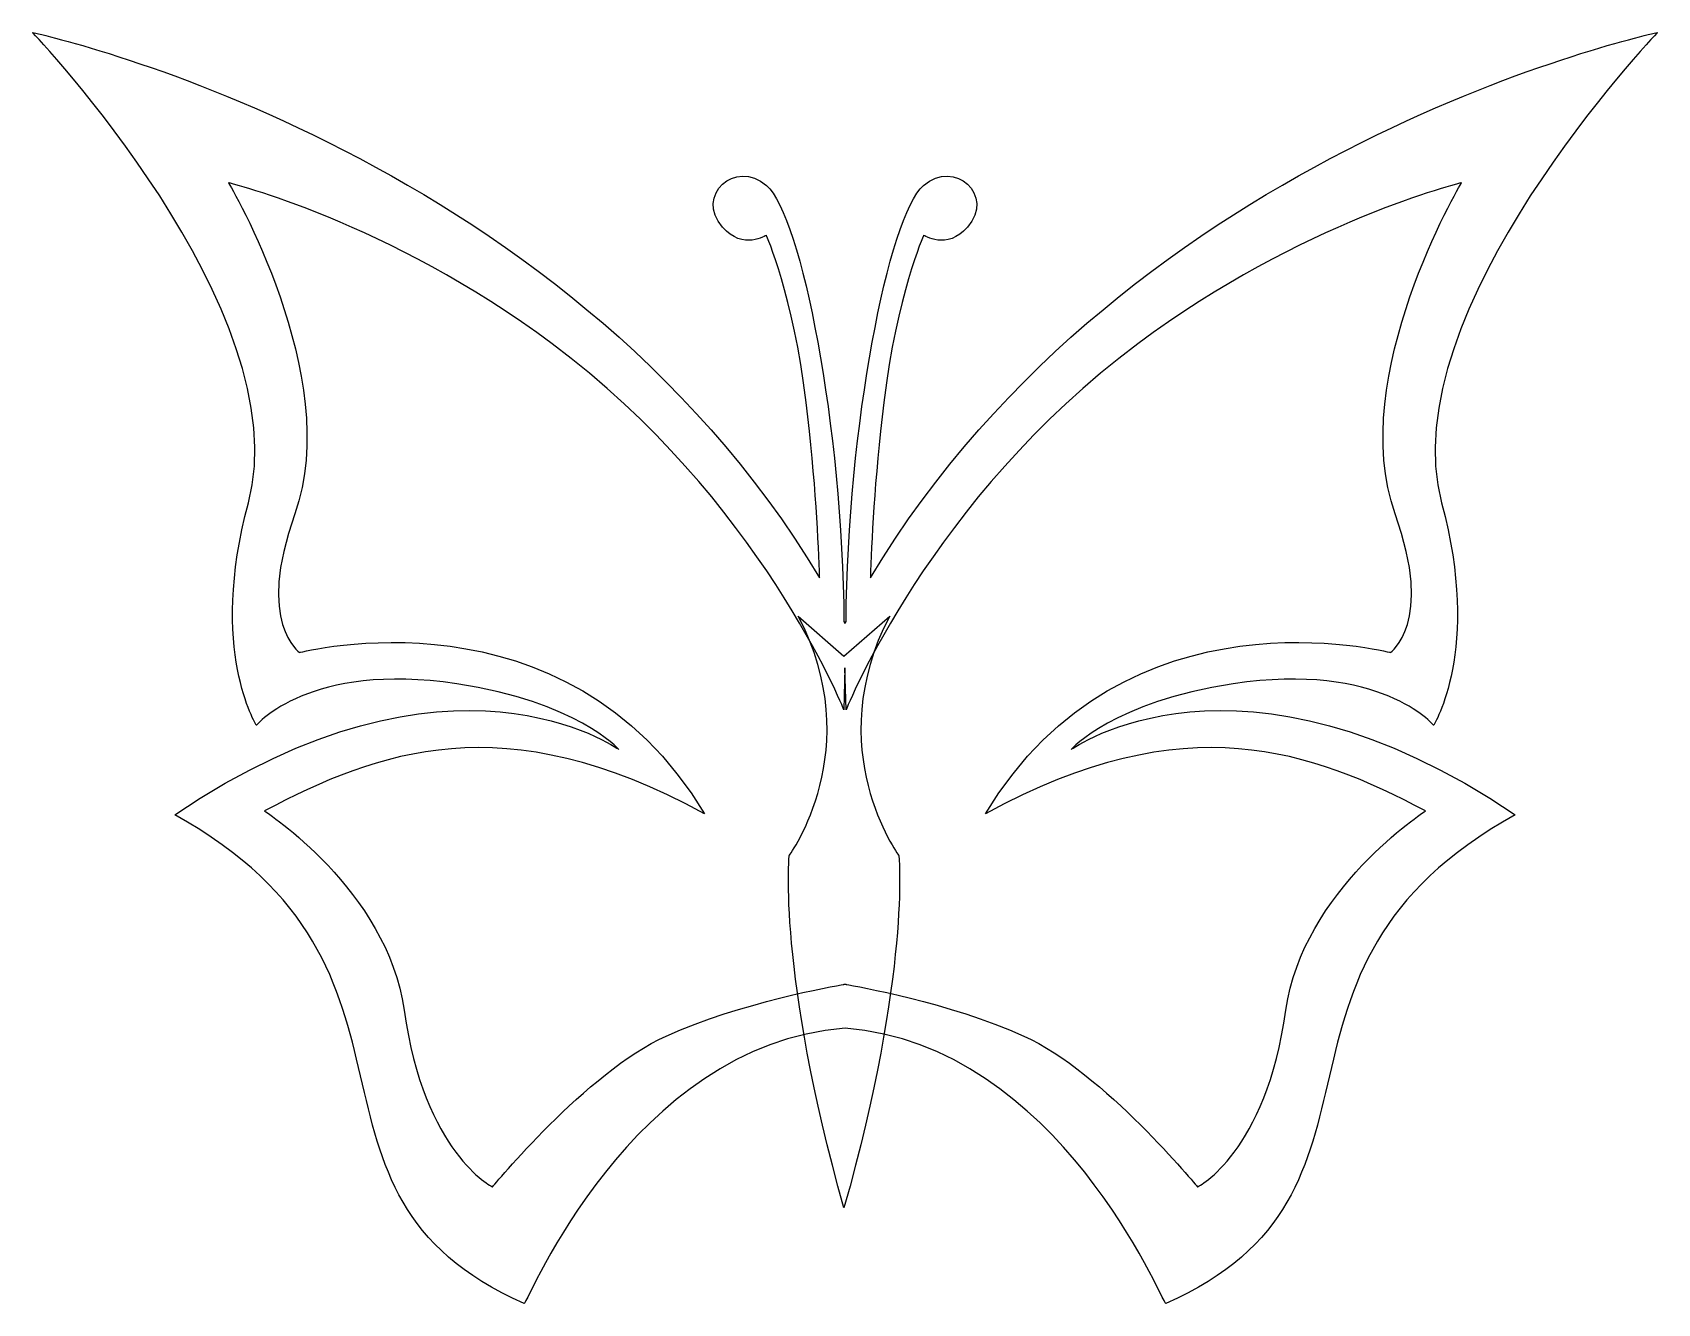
# Model space of a CAD drawing. Header units: centimetres. Extents: x -7.6 to 7.6, y -6 to 6.
import ezdxf

# ---------------------------------------------------------------- set-up
doc = ezdxf.new("R2010")
doc.units = ezdxf.units.CM
doc.header["$MEASUREMENT"] = 0
doc.layers.add('Layer 1', color=7, linetype='Continuous')

msp = doc.modelspace()

# ---------------------------------------------------------------- linework, layer by layer
at = {"layer": 'Layer 1'}
for points, knots in [([(-7.63116, 5.96883), (-7.63116, 5.96883), (-5.1217, 3.34721), (-5.60379, 1.55112), (-5.60379, 1.55112), (-5.9767, 0.1618), (-5.52772, -0.53743), (-5.52772, -0.53743), (-5.52772, -0.53743), (-5.52772, -0.53743), (-5.03089, 0.05963), (-3.6467, -0.148), (-3.6467, -0.148), (-2.52417, -0.31638), (-2.12535, -0.76398), (-2.12535, -0.76398), (-2.12535, -0.76398), (-2.12535, -0.76398), (-3.70312, 0.37704), (-6.29502, -1.37914), (-6.29502, -1.37914), (-3.65621, -2.83597), (-5.37333, -4.92841), (-3.01418, -5.96883), (-3.01418, -5.96883), (-2.98112, -5.96432), (-2.01672, -3.54732), (0.00041, -3.38171), (0.00041, -3.38171), (2.01704, -3.54785), (2.98112, -5.96432), (3.01418, -5.96883), (3.01418, -5.96883), (5.37333, -4.92841), (3.65621, -2.83597), (6.29502, -1.37914), (6.29502, -1.37914), (3.70312, 0.37704), (2.12535, -0.76398), (2.12535, -0.76398), (2.12535, -0.76398), (2.12535, -0.76398), (2.52417, -0.31638), (3.6467, -0.148), (3.6467, -0.148), (5.03089, 0.05963), (5.52772, -0.53743), (5.52772, -0.53743), (5.52772, -0.53743), (5.52772, -0.53743), (5.9767, 0.1618), (5.60379, 1.55112), (5.60379, 1.55112), (5.1217, 3.34721), (7.63116, 5.96883), (7.63116, 5.96883), (7.63116, 5.96883), (7.63116, 5.96883), (2.67922, 4.92026), (0.23854, 0.84667), (0.23854, 0.84667), (0.24784, 1.16195), (0.2757, 1.76032), (0.36422, 2.4937), (0.36422, 2.4937), (0.4856, 3.49945), (0.73877, 4.06466), (0.73877, 4.06466), (0.73877, 4.06466), (0.73877, 4.06466), (0.95807, 3.91998), (1.15052, 4.1399), (1.15052, 4.1399), (1.41168, 4.43832), (1.02852, 4.7855), (0.73877, 4.53264), (0.73877, 4.53264), (0.40667, 4.24283), (0.02475, 2.25809), (0.00951, 0.43574), (0.00951, 0.43574), (0.00626, 0.4294), (0.00276, 0.42313), (-0.00041, 0.41672), (-0.00041, 0.41672), (-0.00354, 0.42302), (-0.00631, 0.42951), (-0.00951, 0.43574), (-0.00951, 0.43574), (-0.02475, 2.25809), (-0.40667, 4.24283), (-0.73877, 4.53264), (-0.73877, 4.53264), (-1.02852, 4.7855), (-1.41168, 4.43832), (-1.15052, 4.1399), (-1.15052, 4.1399), (-0.95807, 3.91998), (-0.73877, 4.06466), (-0.73877, 4.06466), (-0.73877, 4.06466), (-0.73877, 4.06466), (-0.4856, 3.49945), (-0.36422, 2.4937), (-0.36422, 2.4937), (-0.2757, 1.76032), (-0.24784, 1.16195), (-0.23854, 0.84667), (-0.23854, 0.84667), (-2.67922, 4.92026), (-7.63116, 5.96883), (-7.63116, 5.96883)], [0, 0, 0, 0, 0.03448276, 0.03448276, 0.03448276, 0.03448276, 0.06896552, 0.06896552, 0.06896552, 0.06896552, 0.10344828, 0.10344828, 0.10344828, 0.10344828, 0.13793103, 0.13793103, 0.13793103, 0.13793103, 0.17241379, 0.17241379, 0.17241379, 0.17241379, 0.20689655, 0.20689655, 0.20689655, 0.20689655, 0.24137931, 0.24137931, 0.24137931, 0.24137931, 0.27586207, 0.27586207, 0.27586207, 0.27586207, 0.31034483, 0.31034483, 0.31034483, 0.31034483, 0.34482759, 0.34482759, 0.34482759, 0.34482759, 0.37931034, 0.37931034, 0.37931034, 0.37931034, 0.4137931, 0.4137931, 0.4137931, 0.4137931, 0.44827586, 0.44827586, 0.44827586, 0.44827586, 0.48275862, 0.48275862, 0.48275862, 0.48275862, 0.51724138, 0.51724138, 0.51724138, 0.51724138, 0.55172414, 0.55172414, 0.55172414, 0.55172414, 0.5862069, 0.5862069, 0.5862069, 0.5862069, 0.62068966, 0.62068966, 0.62068966, 0.62068966, 0.65517241, 0.65517241, 0.65517241, 0.65517241, 0.68965517, 0.68965517, 0.68965517, 0.68965517, 0.72413793, 0.72413793, 0.72413793, 0.72413793, 0.75862069, 0.75862069, 0.75862069, 0.75862069, 0.79310345, 0.79310345, 0.79310345, 0.79310345, 0.82758621, 0.82758621, 0.82758621, 0.82758621, 0.86206897, 0.86206897, 0.86206897, 0.86206897, 0.89655172, 0.89655172, 0.89655172, 0.89655172, 0.93103448, 0.93103448, 0.93103448, 0.93103448, 1, 1, 1, 1]), ([(-5.78983, 4.55662), (-5.78983, 4.55662), (-4.29919, 4.19816), (-2.7496, 3.04519), (-2.7496, 3.04519), (-0.80407, 1.59763), (-0.00951, -0.39357), (-0.00951, -0.39357), (-0.00951, -0.39357), (-0.00951, -0.39357), (-0.00041, 0.00248), (-0.00041, 0.00248), (-0.00041, 0.00248), (-0.00041, 0.00248), (0.00951, -0.39357), (0.00951, -0.39357), (0.00951, -0.39357), (0.00951, -0.39357), (0.80407, 1.59763), (2.7496, 3.04519), (2.7496, 3.04519), (4.29919, 4.19816), (5.78983, 4.55662), (5.78983, 4.55662), (5.78983, 4.55662), (5.78983, 4.55662), (4.70628, 2.73592), (5.16723, 1.44859), (5.16723, 1.44859), (5.53766, 0.41407), (5.12093, 0.14552), (5.12093, 0.14552), (5.12093, 0.14552), (5.12093, 0.14552), (2.62272, 0.80638), (1.32085, -1.36839), (1.32085, -1.36839), (3.20949, -0.33363), (4.38621, -0.78477), (5.45331, -1.34193), (5.45331, -1.34193), (5.45331, -1.34193), (4.29661, -2.08896), (4.14114, -3.21221), (4.14114, -3.21221), (3.95544, -4.55391), (3.31101, -4.87412), (3.31101, -4.87412), (3.31101, -4.87412), (3.31101, -4.87412), (2.42722, -3.79371), (1.67886, -3.45695), (1.67886, -3.45695), (0.97268, -3.13916), (0.10608, -2.9886), (0.00951, -2.97243), (0.00951, -2.97243), (0.00951, -2.97243), (0.00951, -2.96912), (0.00951, -2.96912), (0.00951, -2.96912), (0.00951, -2.96912), (0.00181, -2.97055), (0.00041, -2.97077), (0.00041, -2.97077), (-0.00118, -2.97051), (-0.00951, -2.96912), (-0.00951, -2.96912), (-0.00951, -2.96912), (-0.00951, -2.96912), (-0.00951, -2.97243), (-0.00951, -2.97243), (-0.00951, -2.97243), (-0.10777, -2.98889), (-0.97349, -3.13953), (-1.67886, -3.45695), (-1.67886, -3.45695), (-2.42722, -3.79371), (-3.31101, -4.87412), (-3.31101, -4.87412), (-3.31101, -4.87412), (-3.31101, -4.87412), (-3.95544, -4.55391), (-4.14114, -3.21221), (-4.14114, -3.21221), (-4.29661, -2.08896), (-5.45331, -1.34193), (-5.45331, -1.34193), (-5.45331, -1.34193), (-4.38622, -0.78477), (-3.20949, -0.33363), (-1.32085, -1.36839), (-1.32085, -1.36839), (-2.62272, 0.80638), (-5.12093, 0.14552), (-5.12093, 0.14552), (-5.12093, 0.14552), (-5.12093, 0.14552), (-5.53766, 0.41407), (-5.16723, 1.44859), (-5.16723, 1.44859), (-4.70628, 2.73592), (-5.78983, 4.55662), (-5.78983, 4.55662)], [0, 0, 0, 0, 0.03703704, 0.03703704, 0.03703704, 0.03703704, 0.07407407, 0.07407407, 0.07407407, 0.07407407, 0.11111111, 0.11111111, 0.11111111, 0.11111111, 0.14814815, 0.14814815, 0.14814815, 0.14814815, 0.18518519, 0.18518519, 0.18518519, 0.18518519, 0.22222222, 0.22222222, 0.22222222, 0.22222222, 0.25925926, 0.25925926, 0.25925926, 0.25925926, 0.2962963, 0.2962963, 0.2962963, 0.2962963, 0.33333333, 0.33333333, 0.33333333, 0.33333333, 0.37037037, 0.37037037, 0.37037037, 0.37037037, 0.40740741, 0.40740741, 0.40740741, 0.40740741, 0.44444444, 0.44444444, 0.44444444, 0.44444444, 0.48148148, 0.48148148, 0.48148148, 0.48148148, 0.51851852, 0.51851852, 0.51851852, 0.51851852, 0.55555556, 0.55555556, 0.55555556, 0.55555556, 0.59259259, 0.59259259, 0.59259259, 0.59259259, 0.62962963, 0.62962963, 0.62962963, 0.62962963, 0.66666667, 0.66666667, 0.66666667, 0.66666667, 0.7037037, 0.7037037, 0.7037037, 0.7037037, 0.74074074, 0.74074074, 0.74074074, 0.74074074, 0.77777778, 0.77777778, 0.77777778, 0.77777778, 0.81481481, 0.81481481, 0.81481481, 0.81481481, 0.85185185, 0.85185185, 0.85185185, 0.85185185, 0.88888889, 0.88888889, 0.88888889, 0.88888889, 0.92592593, 0.92592593, 0.92592593, 0.92592593, 1, 1, 1, 1])]:
    msp.add_open_spline(points, degree=3, knots=knots, dxfattribs=at)
at = {"layer": 'Layer 1', "lineweight": 25}
msp.add_open_spline([(-0.43863, 0.48783), (0.21501, -0.7585), (-0.52379, -1.76113), (-0.52379, -1.76113), (-0.52379, -1.76113), (-0.52379, -1.76113), (-0.63626, -2.85473), (-0.00951, -5.07173), (-0.00951, -5.07173), (0.61724, -2.85473), (0.5056, -1.76113), (0.5056, -1.76113), (0.5056, -1.76113), (0.5056, -1.76113), (-0.23403, -0.7585), (0.41961, 0.48783), (0.41961, 0.48783), (0.41961, 0.48783), (-0.00951, 0.10997), (-0.00951, 0.10997), (-0.00951, 0.10997), (-0.00951, 0.10997), (-0.43863, 0.48783), (-0.43863, 0.48783)], degree=3, knots=[0, 0, 0, 0, 0.14285714, 0.14285714, 0.14285714, 0.14285714, 0.28571429, 0.28571429, 0.28571429, 0.28571429, 0.42857143, 0.42857143, 0.42857143, 0.42857143, 0.57142857, 0.57142857, 0.57142857, 0.57142857, 0.71428571, 0.71428571, 0.71428571, 0.71428571, 1, 1, 1, 1], dxfattribs=at)

doc.saveas('drawing.dxf')
